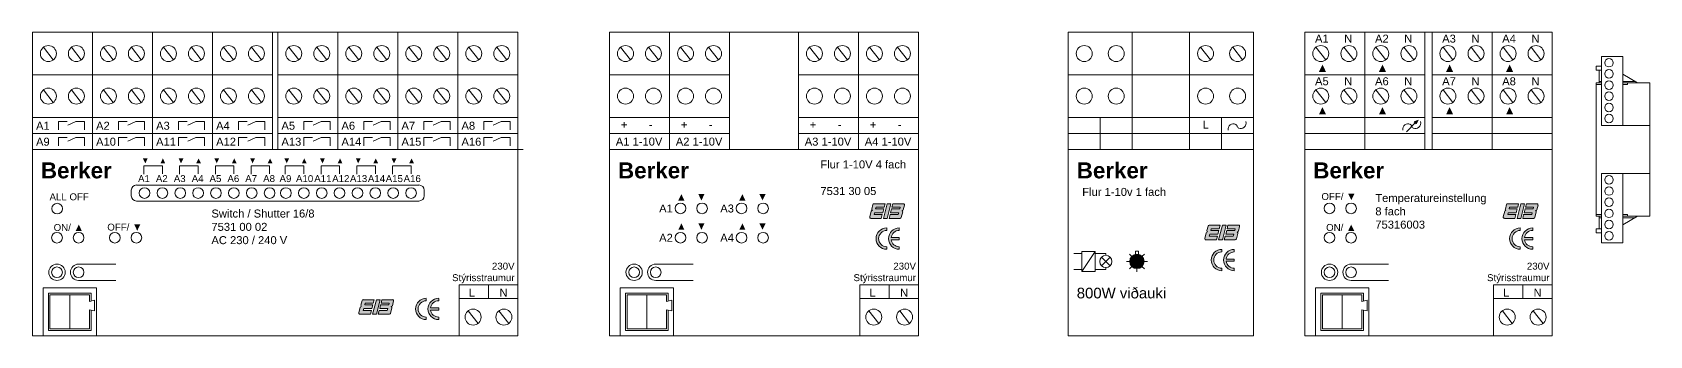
# Model space of a CAD drawing. Header units: millimetres. Extents: x 122681 to 489967, y 7796 to 82317.
# Drawn here: x 219787 to 221584, y 38406 to 38744 of the extents above; entities that cross this region are included whole.
import ezdxf

# ---------------------------------------------------------------- set-up
doc = ezdxf.new("R2010")
doc.units = ezdxf.units.MM
doc.layers.add('R-635 Töfluteikning', color=7, linetype='Continuous', lineweight=15)
doc.layers.add('Texti', color=3, linetype='Continuous', lineweight=20)
doc.styles.get("Standard").update_dxf_attribs({"font": 'arial.ttf'})

msp = doc.modelspace()

# ---------------------------------------------------------------- hatches: boundary and pattern name
at = {"layer": 'R-635 Töfluteikning'}
h = msp.add_hatch(color=256, dxfattribs=at)
h.dxf.hatch_style = 1
h.paths.add_polyline_path([(221326.9, 38646), (221322.6, 38643.9), (221324.8, 38641.8)])
h = msp.add_hatch(color=256, dxfattribs=at)
h.dxf.hatch_style = 1
h.paths.add_polyline_path([(220722.1, 38552.8, 0.34333), (220721, 38551.9), (220719.7, 38546.7, 0.40171), (220720.5, 38545.3, 0.383599), (220719.1, 38544.3), (220717.5, 38538, 0.488838), (220718.6, 38536.5), (220730.3, 38536.5), (220731.4, 38540.8), (220722.4, 38540.8), (220722.9, 38542.8), (220731.9, 38542.8), (220733, 38546.9), (220724, 38546.9), (220724.5, 38548.9), (220733.5, 38548.9), (220734.4, 38552.8)])
h.paths.add_polyline_path([(220732.8, 38536.5), (220736.9, 38536.5), (220741, 38552.8), (220736.9, 38552.8)])
h.paths.add_polyline_path([(220743.1, 38552.8), (220742.1, 38548.8), (220751.2, 38548.8), (220750.7, 38546.9), (220741.7, 38546.9), (220740.6, 38542.8), (220749.7, 38542.8), (220749.1, 38540.7), (220740.1, 38540.7), (220739, 38536.5), (220751.3, 38536.5, 0.34333), (220752.5, 38537.4), (220754.1, 38543.6, 0.350949), (220753.4, 38545), (220753.5, 38545.1, 0.34333), (220754.7, 38546), (220756, 38551.3, 0.488838), (220754.9, 38552.8)])
h = msp.add_hatch(color=256, dxfattribs=at)
h.dxf.hatch_style = 1
h.paths.add_polyline_path([(221426.2, 38552.8, 0.34333), (221425.1, 38551.9), (221423.8, 38546.7, 0.40171), (221424.6, 38545.3, 0.383599), (221423.1, 38544.3), (221421.5, 38538, 0.488838), (221422.7, 38536.5), (221434.4, 38536.5), (221435.5, 38540.8), (221426.4, 38540.8), (221427, 38542.8), (221436, 38542.8), (221437, 38546.9), (221428.1, 38546.9), (221428.6, 38548.9), (221437.5, 38548.9), (221438.5, 38552.8)])
h.paths.add_polyline_path([(221436.8, 38536.5), (221440.9, 38536.5), (221445.1, 38552.8), (221441, 38552.8)])
h.paths.add_polyline_path([(221447.2, 38552.8), (221446.2, 38548.8), (221455.2, 38548.8), (221454.7, 38546.9), (221445.8, 38546.9), (221444.7, 38542.8), (221453.7, 38542.8), (221453.2, 38540.7), (221444.1, 38540.7), (221443.1, 38536.5), (221455.4, 38536.5, 0.34333), (221456.5, 38537.4), (221458.1, 38543.6, 0.350949), (221457.5, 38545), (221457.6, 38545.1, 0.34333), (221458.7, 38546), (221460.1, 38551.3, 0.488838), (221458.9, 38552.8)])
h = msp.add_hatch(color=256, dxfattribs=at)
h.dxf.hatch_style = 1
h.paths.add_polyline_path([(220736.4, 38502), (220736.4, 38504.8, -1), (220736.4, 38523), (220736.4, 38525.8, 1)])
h.paths.add_polyline_path([(220750.2, 38523), (220750.2, 38525.8, 1), (220750.2, 38502), (220750.2, 38504.8, -0.374508), (220741.2, 38512.7), (220750.2, 38512.7), (220750.2, 38515.1), (220741.2, 38515.1, -0.374508)])
h = msp.add_hatch(color=256, dxfattribs=at)
h.dxf.hatch_style = 1
h.paths.add_polyline_path([(221094.6, 38528.8, 0.34333), (221093.4, 38527.9), (221092.1, 38522.8, 0.40171), (221092.9, 38521.4, 0.383599), (221091.5, 38520.3), (221089.9, 38514.1, 0.488838), (221091, 38512.6), (221102.7, 38512.6), (221103.8, 38516.8), (221094.8, 38516.8), (221095.3, 38518.9), (221104.3, 38518.9), (221105.4, 38523), (221096.4, 38523), (221096.9, 38524.9), (221105.9, 38524.9), (221106.9, 38528.8)])
h.paths.add_polyline_path([(221105.2, 38512.6), (221109.3, 38512.6), (221113.4, 38528.8), (221109.3, 38528.8)])
h.paths.add_polyline_path([(221115.5, 38528.8), (221114.5, 38524.9), (221123.6, 38524.9), (221123.1, 38523), (221114.1, 38523), (221113, 38518.9), (221122.1, 38518.9), (221121.5, 38516.8), (221112.5, 38516.8), (221111.4, 38512.6), (221123.7, 38512.6, 0.34333), (221124.9, 38513.5), (221126.5, 38519.7, 0.350949), (221125.9, 38521), (221125.9, 38521.2, 0.34333), (221127.1, 38522.1), (221128.4, 38527.4, 0.488838), (221127.3, 38528.8)])
h = msp.add_hatch(color=256, dxfattribs=at)
h.dxf.hatch_style = 1
h.paths.add_polyline_path([(221440.4, 38502), (221440.4, 38504.8, -1), (221440.4, 38523), (221440.4, 38525.8, 1)])
h.paths.add_polyline_path([(221454.2, 38523), (221454.2, 38525.8, 1), (221454.2, 38502), (221454.2, 38504.8, -0.374508), (221445.2, 38512.7), (221454.2, 38512.7), (221454.2, 38515.1), (221445.2, 38515.1, -0.374508)])
h = msp.add_hatch(color=256, dxfattribs=at)
h.dxf.hatch_style = 1
h.paths.add_polyline_path([(221108.8, 38478.1), (221108.8, 38480.9, -1), (221108.8, 38499.1), (221108.8, 38501.8, 1)])
h.paths.add_polyline_path([(221122.6, 38499.1), (221122.6, 38501.8, 1), (221122.6, 38478.1), (221122.6, 38480.9, -0.374508), (221113.6, 38488.7), (221122.6, 38488.7), (221122.6, 38491.2), (221113.6, 38491.2, -0.374508)])
h = msp.add_hatch(color=256, dxfattribs=at)
h.dxf.hatch_style = 1
h.paths.add_polyline_path([(221022.4, 38488.5, 1), (221006.4, 38488.5, 1)])
h = msp.add_hatch(color=256, dxfattribs=at)
h.dxf.hatch_style = 1
h.paths.add_polyline_path([(220154.4, 38445.9, 0.34333), (220153.2, 38445), (220151.9, 38439.9, 0.40171), (220152.7, 38438.5, 0.383599), (220151.3, 38437.4), (220149.7, 38431.2, 0.488838), (220150.8, 38429.7), (220162.5, 38429.7), (220163.6, 38433.9), (220154.6, 38433.9), (220155.1, 38436), (220164.1, 38436), (220165.2, 38440.1), (220156.2, 38440.1), (220156.7, 38442), (220165.7, 38442), (220166.7, 38445.9)])
h.paths.add_polyline_path([(220165, 38429.7), (220169.1, 38429.7), (220173.2, 38445.9), (220169.1, 38445.9)])
h.paths.add_polyline_path([(220175.3, 38445.9), (220174.3, 38442), (220183.4, 38442), (220182.9, 38440.1), (220173.9, 38440.1), (220172.8, 38436), (220181.9, 38436), (220181.3, 38433.9), (220172.3, 38433.9), (220171.2, 38429.7), (220183.6, 38429.7, 0.34333), (220184.7, 38430.6), (220186.3, 38436.8, 0.350949), (220185.7, 38438.1), (220185.7, 38438.3, 0.34333), (220186.9, 38439.2), (220188.2, 38444.5, 0.488838), (220187.1, 38445.9)])
h = msp.add_hatch(color=256, dxfattribs=at)
h.dxf.hatch_style = 1
h.paths.add_polyline_path([(220224.6, 38423.7), (220224.6, 38426.5, -1), (220224.6, 38444.7), (220224.6, 38447.4, 1)])
h.paths.add_polyline_path([(220238.4, 38444.7), (220238.4, 38447.4, 1), (220238.4, 38423.7), (220238.4, 38426.5, -0.374508), (220229.4, 38434.3), (220238.4, 38434.3), (220238.4, 38436.8), (220229.4, 38436.8, -0.374508)])

# ---------------------------------------------------------------- linework, layer by layer
for p, q in [((219786.8, 38743.7), (219786.8, 38405.8)), ((219786.8, 38743.7), (220326.3, 38743.7)), ((219853.5, 38613.3), (219853.5, 38743.7)), ((219920.2, 38743.7), (219920.2, 38613.3)), ((219986.9, 38613.3), (219986.9, 38743.7)), ((220053.6, 38613.3), (220053.6, 38743.7)), ((220059.5, 38613.3), (220059.5, 38743.7)), ((220126.2, 38613.3), (220126.2, 38743.7)), ((220192.9, 38743.7), (220192.9, 38613.3)), ((220259.6, 38613.3), (220259.6, 38743.7)), ((220326.3, 38743.7), (220326.3, 38405.8)), ((220428.2, 38743.7), (220771.6, 38743.7)), ((220428.2, 38405.8), (220428.2, 38743.7)), ((220494.9, 38613.3), (220494.9, 38743.7)), ((220561.6, 38613.3), (220561.6, 38743.7)), ((220638.2, 38743.7), (220638.2, 38613.3)), ((220704.9, 38613.3), (220704.9, 38743.7)), ((220771.6, 38405.8), (220771.6, 38743.7)), ((220938, 38743.7), (221144.1, 38743.7)), ((220938, 38743.7), (220938, 38405.8)), ((221009.2, 38648.9), (221009.2, 38743.7)), ((221072.9, 38648.9), (221072.9, 38743.7)), ((221144.1, 38743.7), (221144.1, 38405.8)), ((221200.9, 38743.7), (221475.7, 38743.7)), ((221200.9, 38405.8), (221200.9, 38743.7)), ((221267.7, 38613.3), (221267.7, 38743.7)), ((221334.4, 38613.3), (221334.4, 38743.7)), ((221342.3, 38743.7), (221342.3, 38613.3)), ((221409, 38613.3), (221409, 38743.7)), ((221475.7, 38405.8), (221475.7, 38743.7)), ((219799.1, 38727), (219810.1, 38713)), ((219830.2, 38727), (219841.2, 38713)), ((219865.8, 38727), (219876.8, 38713)), ((219896.9, 38727), (219907.9, 38713)), ((219932.5, 38727), (219943.5, 38713)), ((219963.7, 38727), (219974.6, 38713)), ((219999.2, 38727), (220010.2, 38713)), ((220030.4, 38727), (220041.3, 38713)), ((220071.8, 38727), (220082.8, 38713)), ((220102.9, 38727), (220113.9, 38713)), ((220138.5, 38727), (220149.5, 38713)), ((220138.5, 38727), (220149.5, 38713)), ((220169.7, 38727), (220180.6, 38713)), ((220169.7, 38727), (220180.6, 38713)), ((220205.2, 38727), (220216.2, 38713)), ((220236.4, 38727), (220247.3, 38713)), ((220271.9, 38727), (220282.9, 38713)), ((220271.9, 38727), (220282.9, 38713)), ((220303.1, 38727), (220314, 38713)), ((220303.1, 38727), (220314, 38713)), ((220440.5, 38727), (220451.5, 38713)), ((220471.6, 38727), (220482.6, 38713)), ((220507.2, 38727), (220518.2, 38713)), ((220538.4, 38727), (220549.3, 38713)), ((220650.5, 38727), (220661.5, 38713)), ((220681.6, 38727), (220692.6, 38713)), ((220717.2, 38727), (220728.2, 38713)), ((220748.4, 38727), (220759.3, 38713)), ((221085.2, 38727), (221096.2, 38713)), ((221120.8, 38727), (221131.8, 38713)), ((221213.3, 38727), (221224.2, 38713)), ((221244.4, 38727), (221255.3, 38713)), ((221280, 38727), (221290.9, 38713)), ((221311.1, 38727), (221322, 38713)), ((221354.6, 38727), (221365.5, 38713)), ((221385.7, 38727), (221396.7, 38713)), ((221421.3, 38727), (221432.2, 38713)), ((221452.4, 38727), (221463.4, 38713)), ((221530.8, 38705.9), (221524.9, 38705.9)), ((221524.9, 38705.9), (221524.9, 38701.4)), ((221524.9, 38701.4), (221530.8, 38701.4)), ((221527.9, 38701.4), (221527.9, 38687.3)), ((219786.8, 38696.3), (220053.6, 38696.3)), ((220059.5, 38696.3), (220326.3, 38696.3)), ((220428.2, 38696.3), (220561.6, 38696.3)), ((220638.2, 38696.3), (220771.6, 38696.3)), ((220938, 38696.3), (221144.1, 38696.3)), ((221200.9, 38696.3), (221334.4, 38696.3)), ((221342.3, 38696.3), (221475.7, 38696.3)), ((221524.9, 38687.3), (221524.9, 38539)), ((221524.9, 38687.3), (221530.8, 38687.3)), ((221524.9, 38685.5), (221530.8, 38685.5)), ((221527.9, 38689), (221530.8, 38689)), ((221570.7, 38687.3), (221554.5, 38696.9)), ((221554.5, 38689), (221567.7, 38689)), ((221584.2, 38687.3), (221554.5, 38687.3)), ((221554.5, 38685.5), (221559.7, 38685.5)), ((221559.7, 38685.5), (221559.7, 38687.3)), ((221584.2, 38687.3), (221584.2, 38539)), ((219799.1, 38679.6), (219810.1, 38665.6)), ((219830.2, 38679.6), (219841.2, 38665.6)), ((219865.8, 38679.6), (219876.8, 38665.6)), ((219896.9, 38679.6), (219907.9, 38665.6)), ((219932.5, 38679.6), (219943.5, 38665.6)), ((219963.7, 38679.6), (219974.6, 38665.6)), ((219999.2, 38679.6), (220010.2, 38665.6)), ((220030.4, 38679.6), (220041.3, 38665.6)), ((220071.8, 38679.6), (220082.8, 38665.6)), ((220102.9, 38679.6), (220113.9, 38665.6)), ((220138.5, 38679.6), (220149.5, 38665.6)), ((220169.7, 38679.6), (220180.6, 38665.6)), ((220205.2, 38679.6), (220216.2, 38665.6)), ((220236.4, 38679.6), (220247.3, 38665.6)), ((220271.9, 38679.6), (220282.9, 38665.6)), ((220303.1, 38679.6), (220314, 38665.6)), ((221213.3, 38679.6), (221224.2, 38665.6)), ((221244.4, 38679.6), (221255.3, 38665.6)), ((221280, 38679.6), (221290.9, 38665.6)), ((221311.1, 38679.6), (221322, 38665.6)), ((221354.6, 38679.6), (221365.5, 38665.6)), ((221385.7, 38679.6), (221396.7, 38665.6)), ((221421.3, 38679.6), (221432.2, 38665.6)), ((221452.4, 38679.6), (221463.4, 38665.6)), ((219786.8, 38648.9), (220053.6, 38648.9)), ((219815.7, 38635.1), (219815.7, 38644.2)), ((219815.7, 38644.2), (219825.5, 38644.2)), ((219835.1, 38644.2), (219826.3, 38640.3)), ((219835.1, 38644.2), (219844.9, 38644.2)), ((219844.9, 38635.1), (219844.9, 38644.2)), ((219882.4, 38635.1), (219882.4, 38644.2)), ((219882.4, 38644.2), (219892.2, 38644.2)), ((219901.8, 38644.2), (219893, 38640.3)), ((219901.8, 38644.2), (219911.6, 38644.2)), ((219911.6, 38635.1), (219911.6, 38644.2)), ((219949.1, 38635.1), (219949.1, 38644.2)), ((219949.1, 38644.2), (219958.9, 38644.2)), ((219968.5, 38644.2), (219959.7, 38640.3)), ((219968.5, 38644.2), (219978.3, 38644.2)), ((219978.3, 38635.1), (219978.3, 38644.2)), ((220015.8, 38635.1), (220015.8, 38644.2)), ((220015.8, 38644.2), (220025.6, 38644.2)), ((220035.2, 38644.2), (220026.4, 38640.3)), ((220035.2, 38644.2), (220045, 38644.2)), ((220045, 38635.1), (220045, 38644.2)), ((220059.5, 38648.9), (220326.3, 38648.9)), ((220088.4, 38635.1), (220088.4, 38644.2)), ((220088.4, 38644.2), (220098.2, 38644.2)), ((220107.8, 38644.2), (220099, 38640.3)), ((220107.8, 38644.2), (220117.6, 38644.2)), ((220117.6, 38635.1), (220117.6, 38644.2)), ((220155.1, 38635.1), (220155.1, 38644.2)), ((220155.1, 38644.2), (220164.9, 38644.2)), ((220174.5, 38644.2), (220165.7, 38640.3)), ((220174.5, 38644.2), (220184.3, 38644.2)), ((220184.3, 38635.1), (220184.3, 38644.2)), ((220221.8, 38635.1), (220221.8, 38644.2)), ((220221.8, 38644.2), (220231.6, 38644.2)), ((220241.2, 38644.2), (220232.4, 38640.3)), ((220241.2, 38644.2), (220251, 38644.2)), ((220251, 38635.1), (220251, 38644.2)), ((220288.5, 38635.1), (220288.5, 38644.2)), ((220288.5, 38644.2), (220298.3, 38644.2)), ((220307.9, 38644.2), (220299.1, 38640.3)), ((220307.9, 38644.2), (220317.7, 38644.2)), ((220317.7, 38635.1), (220317.7, 38644.2)), ((220428.2, 38648.9), (220561.6, 38648.9)), ((220638.2, 38648.9), (220771.6, 38648.9)), ((220938, 38648.9), (221144.1, 38648.9)), ((220973.6, 38648.9), (220973.6, 38613.3)), ((221009.2, 38648.9), (221009.2, 38613.3)), ((221072.9, 38648.9), (221072.9, 38613.3)), ((221108.5, 38648.9), (221108.5, 38613.3)), ((221200.9, 38648.9), (221334.4, 38648.9)), ((221326.9, 38646), (221322.6, 38643.9)), ((221322.6, 38643.9), (221324.8, 38641.8)), ((221326.9, 38646), (221324.8, 38641.8)), ((221342.3, 38648.9), (221475.7, 38648.9)), ((219786.8, 38631.1), (220053.6, 38631.1)), ((219815.7, 38617.3), (219815.7, 38626.4)), ((219815.7, 38626.4), (219825.5, 38626.4)), ((219835.1, 38626.4), (219826.3, 38622.5)), ((219835.1, 38626.4), (219844.9, 38626.4)), ((219844.9, 38617.3), (219844.9, 38626.4)), ((219882.4, 38617.3), (219882.4, 38626.4)), ((219882.4, 38626.4), (219892.2, 38626.4)), ((219901.8, 38626.4), (219893, 38622.5)), ((219901.8, 38626.4), (219911.6, 38626.4)), ((219911.6, 38617.3), (219911.6, 38626.4)), ((219949.1, 38617.3), (219949.1, 38626.4)), ((219949.1, 38626.4), (219958.9, 38626.4)), ((219968.5, 38626.4), (219959.7, 38622.5)), ((219968.5, 38626.4), (219978.3, 38626.4)), ((219978.3, 38617.3), (219978.3, 38626.4)), ((220015.8, 38617.3), (220015.8, 38626.4)), ((220015.8, 38626.4), (220025.6, 38626.4)), ((220035.2, 38626.4), (220026.4, 38622.5)), ((220035.2, 38626.4), (220045, 38626.4)), ((220045, 38617.3), (220045, 38626.4)), ((220326.3, 38631.1), (220059.5, 38631.1)), ((220088.4, 38617.3), (220088.4, 38626.4)), ((220088.4, 38626.4), (220098.2, 38626.4)), ((220107.8, 38626.4), (220099, 38622.5)), ((220107.8, 38626.4), (220117.6, 38626.4)), ((220117.6, 38617.3), (220117.6, 38626.4)), ((220155.1, 38617.3), (220155.1, 38626.4)), ((220155.1, 38626.4), (220164.9, 38626.4)), ((220174.5, 38626.4), (220165.7, 38622.5)), ((220174.5, 38626.4), (220184.3, 38626.4)), ((220184.3, 38617.3), (220184.3, 38626.4)), ((220221.8, 38617.3), (220221.8, 38626.4)), ((220221.8, 38626.4), (220231.6, 38626.4)), ((220241.2, 38626.4), (220232.4, 38622.5)), ((220241.2, 38626.4), (220251, 38626.4)), ((220251, 38617.3), (220251, 38626.4)), ((220288.5, 38617.3), (220288.5, 38626.4)), ((220288.5, 38626.4), (220298.3, 38626.4)), ((220307.9, 38626.4), (220299.1, 38622.5)), ((220307.9, 38626.4), (220317.7, 38626.4)), ((220317.7, 38617.3), (220317.7, 38626.4)), ((220428.2, 38631.1), (220561.6, 38631.1)), ((220638.2, 38631.1), (220771.6, 38631.1)), ((220938, 38631.1), (221144.1, 38631.1)), ((221200.9, 38631.1), (221334.4, 38631.1)), ((221313.9, 38633), (221323.7, 38642.8)), ((221342.3, 38631.1), (221475.7, 38631.1)), ((221554.5, 38639.8), (221584.2, 38639.8)), ((219786.8, 38613.3), (220332.3, 38613.3)), ((220428.2, 38613.3), (220771.6, 38613.3)), ((220938, 38613.3), (221144.1, 38613.3)), ((221200.9, 38613.3), (221475.7, 38613.3)), ((219910.7, 38585.7), (219910.7, 38594.8)), ((219910.7, 38594.8), (219931.3, 38594.8)), ((219931.3, 38586), (219931.3, 38594.8)), ((219950.5, 38585.7), (219950.5, 38594.8)), ((219950.5, 38594.8), (219971.1, 38594.8)), ((219971.1, 38586), (219971.1, 38594.8)), ((219990.2, 38585.7), (219990.2, 38594.8)), ((219990.2, 38594.8), (220010.8, 38594.8)), ((220010.8, 38586), (220010.8, 38594.8)), ((220029.9, 38585.7), (220029.9, 38594.8)), ((220029.9, 38594.8), (220050.5, 38594.8)), ((220050.5, 38586), (220050.5, 38594.8)), ((220067.9, 38585.7), (220067.9, 38594.8)), ((220067.9, 38594.8), (220088.5, 38594.8)), ((220088.5, 38586), (220088.5, 38594.8)), ((220107.7, 38585.7), (220107.7, 38594.8)), ((220107.7, 38594.8), (220128.3, 38594.8)), ((220128.3, 38586), (220128.3, 38594.8)), ((220147.4, 38585.7), (220147.4, 38594.8)), ((220147.4, 38594.8), (220168, 38594.8)), ((220168, 38586), (220168, 38594.8)), ((220187.1, 38585.7), (220187.1, 38594.8)), ((220187.1, 38594.8), (220207.7, 38594.8)), ((220207.7, 38586), (220207.7, 38594.8)), ((219902.7, 38573.6), (220216.4, 38573.6)), ((221554.5, 38586.5), (221584.2, 38586.5)), ((219896.8, 38567.7), (219896.8, 38561.7)), ((220216.4, 38555.8), (219902.7, 38555.8)), ((220222.3, 38567.7), (220222.3, 38561.7)), ((220719.1, 38544.4), (220717.5, 38538)), ((220730.3, 38536.5), (220718.6, 38536.5)), ((220721, 38551.9), (220719.7, 38546.7)), ((220720.5, 38545.3), (220720.5, 38545.3)), ((220722.1, 38552.8), (220734.4, 38552.8)), ((220722.9, 38542.8), (220722.4, 38540.8)), ((220731.4, 38540.8), (220722.4, 38540.8)), ((220732, 38542.8), (220722.9, 38542.8)), ((220724.5, 38548.9), (220724, 38546.9)), ((220724, 38546.9), (220733, 38546.9)), ((220733.5, 38548.9), (220724.5, 38548.9)), ((220731.4, 38540.8), (220730.3, 38536.5)), ((220733, 38546.9), (220731.9, 38542.8)), ((220736.9, 38552.8), (220732.8, 38536.5)), ((220736.9, 38536.5), (220732.8, 38536.5)), ((220734.4, 38552.8), (220733.5, 38548.9)), ((220741, 38552.8), (220736.9, 38536.5)), ((220736.9, 38552.8), (220741, 38552.8)), ((220740.1, 38540.7), (220739, 38536.5)), ((220739, 38536.5), (220751.3, 38536.5)), ((220749.1, 38540.7), (220740.1, 38540.7)), ((220741.7, 38546.9), (220740.6, 38542.8)), ((220749.7, 38542.8), (220740.6, 38542.8)), ((220741.7, 38546.9), (220750.7, 38546.9)), ((220743.1, 38552.8), (220742.1, 38548.8)), ((220751.2, 38548.8), (220742.1, 38548.8)), ((220743.1, 38552.8), (220754.9, 38552.8)), ((220749.7, 38542.8), (220749.1, 38540.7)), ((220751.2, 38548.8), (220750.7, 38546.9)), ((220752.5, 38537.4), (220754.1, 38543.6)), ((220753.5, 38545.1), (220753.4, 38545)), ((220756, 38551.3), (220754.7, 38546)), ((221423.2, 38544.4), (221421.5, 38538)), ((221434.4, 38536.5), (221422.7, 38536.5)), ((221425.1, 38551.9), (221423.8, 38546.7)), ((221424.5, 38545.3), (221424.5, 38545.3)), ((221426.2, 38552.8), (221438.5, 38552.8)), ((221427, 38542.8), (221426.4, 38540.8)), ((221435.5, 38540.8), (221426.4, 38540.8)), ((221436, 38542.8), (221427, 38542.8)), ((221428.6, 38548.9), (221428.1, 38546.9)), ((221428.1, 38546.9), (221437, 38546.9)), ((221437.5, 38548.9), (221428.6, 38548.9)), ((221435.5, 38540.8), (221434.4, 38536.5)), ((221437, 38546.9), (221436, 38542.8)), ((221441, 38552.8), (221436.8, 38536.5)), ((221440.9, 38536.5), (221436.8, 38536.5)), ((221438.5, 38552.8), (221437.5, 38548.9)), ((221445.1, 38552.8), (221440.9, 38536.5)), ((221441, 38552.8), (221445.1, 38552.8)), ((221444.1, 38540.7), (221443.1, 38536.5)), ((221443.1, 38536.5), (221455.4, 38536.5)), ((221453.2, 38540.7), (221444.1, 38540.7)), ((221445.8, 38546.9), (221444.7, 38542.8)), ((221453.7, 38542.8), (221444.7, 38542.8)), ((221445.8, 38546.9), (221454.7, 38546.9)), ((221447.2, 38552.8), (221446.2, 38548.8)), ((221455.2, 38548.8), (221446.2, 38548.8)), ((221447.2, 38552.8), (221458.9, 38552.8)), ((221453.7, 38542.8), (221453.2, 38540.7)), ((221455.2, 38548.8), (221454.7, 38546.9)), ((221456.5, 38537.4), (221458.1, 38543.6)), ((221457.6, 38545.1), (221457.5, 38545)), ((221460.1, 38551.3), (221458.7, 38546)), ((221524.9, 38540.8), (221530.8, 38540.8)), ((221524.9, 38539), (221530.8, 38539)), ((221527.9, 38524.9), (221527.9, 38539)), ((221527.9, 38537.2), (221530.8, 38537.2)), ((221554.5, 38540.8), (221559.7, 38540.8)), ((221554.5, 38539), (221584.2, 38539)), ((221570.7, 38539), (221554.5, 38529.4)), ((221554.5, 38537.2), (221567.7, 38537.2)), ((221559.7, 38540.8), (221559.7, 38539)), ((220736.4, 38523), (220736.4, 38525.8)), ((220750.2, 38523), (220750.2, 38525.8)), ((221091.5, 38520.4), (221089.9, 38514.1)), ((221093.4, 38527.9), (221092.1, 38522.8)), ((221092.9, 38521.4), (221092.9, 38521.4)), ((221094.6, 38528.8), (221106.9, 38528.8)), ((221095.3, 38518.9), (221094.8, 38516.8)), ((221104.4, 38518.9), (221095.3, 38518.9)), ((221096.9, 38524.9), (221096.4, 38523)), ((221096.4, 38523), (221105.4, 38523)), ((221105.9, 38524.9), (221096.9, 38524.9)), ((221105.4, 38523), (221104.3, 38518.9)), ((221109.3, 38528.8), (221105.2, 38512.6)), ((221106.9, 38528.8), (221105.9, 38524.9)), ((221113.4, 38528.8), (221109.3, 38512.6)), ((221109.3, 38528.8), (221113.4, 38528.8)), ((221114.1, 38523), (221113, 38518.9)), ((221122.1, 38518.9), (221113, 38518.9)), ((221114.1, 38523), (221123.1, 38523)), ((221115.5, 38528.8), (221114.5, 38524.9)), ((221123.6, 38524.9), (221114.5, 38524.9)), ((221115.5, 38528.8), (221127.3, 38528.8)), ((221122.1, 38518.9), (221121.5, 38516.8)), ((221123.6, 38524.9), (221123.1, 38523)), ((221124.9, 38513.5), (221126.5, 38519.7)), ((221125.9, 38521.2), (221125.9, 38521)), ((221128.4, 38527.4), (221127.1, 38522.1)), ((221440.4, 38523), (221440.4, 38525.8)), ((221454.2, 38523), (221454.2, 38525.8)), ((221524.9, 38520.3), (221524.9, 38524.9)), ((221524.9, 38524.9), (221530.8, 38524.9)), ((221530.8, 38520.3), (221524.9, 38520.3)), ((220736.4, 38502), (220736.4, 38504.8)), ((220741.2, 38515.1), (220750.2, 38515.1)), ((220741.2, 38512.7), (220750.2, 38512.7)), ((220750.2, 38512.7), (220750.2, 38515.1)), ((220750.2, 38502), (220750.2, 38504.8)), ((221016.2, 38500.1), (221012.6, 38500.1)), ((221012.6, 38500.1), (221012.6, 38496.3)), ((221016.2, 38500.1), (221016.2, 38496.3)), ((221102.7, 38512.6), (221091, 38512.6)), ((221103.8, 38516.8), (221094.8, 38516.8)), ((221103.8, 38516.8), (221102.7, 38512.6)), ((221109.3, 38512.6), (221105.2, 38512.6)), ((221108.8, 38499.1), (221108.8, 38501.8)), ((221112.5, 38516.8), (221111.4, 38512.6)), ((221111.4, 38512.6), (221123.7, 38512.6)), ((221121.5, 38516.8), (221112.5, 38516.8)), ((221122.6, 38499.1), (221122.6, 38501.8)), ((221440.4, 38502), (221440.4, 38504.8)), ((221445.2, 38515.1), (221454.2, 38515.1)), ((221445.2, 38512.7), (221454.2, 38512.7)), ((221454.2, 38512.7), (221454.2, 38515.1)), ((221454.2, 38502), (221454.2, 38504.8)), ((219838.2, 38485.5), (219879.7, 38485.5)), ((220479.6, 38485.5), (220521.1, 38485.5)), ((220944.3, 38497.4), (220953.1, 38497.4)), ((220944.3, 38497.4), (220953.1, 38497.4)), ((220953.1, 38499.6), (220953.1, 38477.4)), ((220953.1, 38499.6), (220968, 38499.6)), ((220953.1, 38477.4), (220968, 38499.6)), ((220968, 38477.4), (220968, 38499.6)), ((220968, 38497.4), (220979.8, 38497.4)), ((220984.6, 38483.7), (220975, 38493.3)), ((220975, 38483.7), (220984.6, 38493.3)), ((220979.8, 38497.4), (220979.8, 38495.3)), ((221006.4, 38488.5), (221002.7, 38488.5)), ((221008.7, 38494.1), (221006.2, 38496.7)), ((221008.7, 38482.8), (221006.2, 38480.3)), ((221020, 38494.1), (221022.6, 38496.7)), ((221020, 38482.8), (221022.6, 38480.3)), ((221022.4, 38488.5), (221026, 38488.5)), ((221113.6, 38491.2), (221122.6, 38491.2)), ((221113.6, 38488.7), (221122.6, 38488.7)), ((221122.6, 38488.7), (221122.6, 38491.2)), ((221252.3, 38485.5), (221293.8, 38485.5)), ((219838.2, 38467.3), (219879.7, 38467.3)), ((220479.6, 38467.3), (220521.1, 38467.3)), ((220953.1, 38479.6), (220944.3, 38479.6)), ((220953.1, 38477.4), (220968, 38477.4)), ((220979.8, 38479.6), (220968, 38479.6)), ((220979.8, 38481.7), (220979.8, 38479.6)), ((221014.4, 38480.5), (221014.4, 38476.8)), ((221108.8, 38478.1), (221108.8, 38480.9)), ((221122.6, 38478.1), (221122.6, 38480.9)), ((221252.3, 38467.3), (221293.8, 38467.3)), ((219798.7, 38405.8), (219798.7, 38459.1)), ((219798.7, 38459.1), (219858, 38459.1)), ((219804.6, 38411.7), (219804.6, 38453.2)), ((219804.6, 38453.2), (219852, 38453.2)), ((219806.4, 38413.5), (219806.4, 38451.4)), ((219806.4, 38451.4), (219850.2, 38451.4)), ((219828.3, 38451.4), (219828.3, 38413.5)), ((219850.2, 38451.4), (219850.2, 38443.7)), ((219852, 38453.2), (219852, 38444.2)), ((219858, 38459.1), (219858, 38405.8)), ((220154.4, 38445.9), (220166.7, 38445.9)), ((220169.1, 38445.9), (220165, 38429.7)), ((220166.7, 38445.9), (220165.7, 38442)), ((220173.2, 38445.9), (220169.1, 38429.7)), ((220169.1, 38445.9), (220173.2, 38445.9)), ((220175.3, 38445.9), (220174.3, 38442)), ((220175.3, 38445.9), (220187.1, 38445.9)), ((220224.6, 38444.7), (220224.6, 38447.4)), ((220238.4, 38444.7), (220238.4, 38447.4)), ((220261.1, 38447.3), (220261.1, 38462.6)), ((220261.1, 38462.6), (220326.3, 38462.6)), ((220261.1, 38405.8), (220261.1, 38447.3)), ((220261.1, 38447.3), (220326.3, 38447.3)), ((220293.7, 38462.6), (220293.7, 38447.3)), ((220440.1, 38405.8), (220440.1, 38459.1)), ((220440.1, 38459.1), (220499.4, 38459.1)), ((220446, 38411.7), (220446, 38453.2)), ((220446, 38453.2), (220493.4, 38453.2)), ((220447.8, 38413.5), (220447.8, 38451.4)), ((220447.8, 38451.4), (220491.7, 38451.4)), ((220469.7, 38451.4), (220469.7, 38413.5)), ((220491.7, 38451.4), (220491.7, 38443.7)), ((220493.4, 38453.2), (220493.4, 38444.2)), ((220499.4, 38459.1), (220499.4, 38405.8)), ((220706.4, 38447.3), (220706.4, 38462.6)), ((220706.4, 38462.6), (220771.6, 38462.6)), ((220706.4, 38405.8), (220706.4, 38447.3)), ((220706.4, 38447.3), (220771.6, 38447.3)), ((220739, 38462.6), (220739, 38447.3)), ((221212.8, 38405.8), (221212.8, 38459.1)), ((221212.8, 38459.1), (221272.1, 38459.1)), ((221218.7, 38411.7), (221218.7, 38453.2)), ((221218.7, 38453.2), (221266.2, 38453.2)), ((221220.5, 38413.5), (221220.5, 38451.4)), ((221220.5, 38451.4), (221264.4, 38451.4)), ((221242.5, 38451.4), (221242.5, 38413.5)), ((221264.4, 38451.4), (221264.4, 38443.7)), ((221266.2, 38453.2), (221266.2, 38444.2)), ((221272.1, 38459.1), (221272.1, 38405.8)), ((221410.5, 38447.3), (221410.5, 38462.6)), ((221410.5, 38462.6), (221475.7, 38462.6)), ((221410.5, 38405.8), (221410.5, 38447.3)), ((221410.5, 38447.3), (221475.7, 38447.3)), ((221443.1, 38462.6), (221443.1, 38447.3)), ((219850.2, 38443.7), (219856, 38445.2)), ((219850.2, 38434.7), (219850.2, 38413.5)), ((219850.2, 38434.7), (219856, 38433.3)), ((219852, 38434.3), (219852, 38411.7)), ((219856, 38445.2), (219856, 38433.3)), ((220151.3, 38437.5), (220149.7, 38431.2)), ((220162.5, 38429.7), (220150.8, 38429.7)), ((220153.2, 38445), (220151.9, 38439.9)), ((220152.7, 38438.5), (220152.7, 38438.5)), ((220155.1, 38436), (220154.6, 38433.9)), ((220163.6, 38433.9), (220154.6, 38433.9)), ((220164.2, 38436), (220155.1, 38436)), ((220156.7, 38442), (220156.2, 38440.1)), ((220156.2, 38440.1), (220165.2, 38440.1)), ((220165.7, 38442), (220156.7, 38442)), ((220163.6, 38433.9), (220162.5, 38429.7)), ((220165.2, 38440.1), (220164.1, 38436)), ((220169.1, 38429.7), (220165, 38429.7)), ((220172.3, 38433.9), (220171.2, 38429.7)), ((220171.2, 38429.7), (220183.6, 38429.7)), ((220181.3, 38433.9), (220172.3, 38433.9)), ((220173.9, 38440.1), (220172.8, 38436)), ((220181.9, 38436), (220172.8, 38436)), ((220173.9, 38440.1), (220182.9, 38440.1)), ((220183.4, 38442), (220174.3, 38442)), ((220181.9, 38436), (220181.3, 38433.9)), ((220183.4, 38442), (220182.9, 38440.1)), ((220184.7, 38430.6), (220186.3, 38436.8)), ((220185.7, 38438.3), (220185.7, 38438.1)), ((220188.2, 38444.5), (220186.9, 38439.2)), ((220229.4, 38436.8), (220238.4, 38436.8)), ((220229.4, 38434.3), (220238.4, 38434.3)), ((220238.4, 38434.3), (220238.4, 38436.8)), ((220271.1, 38433.5), (220282.1, 38419.5)), ((220305.4, 38433.5), (220316.4, 38419.5)), ((220491.7, 38443.7), (220497.4, 38445.2)), ((220491.7, 38434.7), (220491.7, 38413.5)), ((220491.7, 38434.7), (220497.4, 38433.3)), ((220493.4, 38434.3), (220493.4, 38411.7)), ((220497.4, 38445.2), (220497.4, 38433.3)), ((220716.4, 38433.5), (220727.4, 38419.5)), ((220750.7, 38433.5), (220761.7, 38419.5)), ((221264.4, 38443.7), (221270.1, 38445.2)), ((221264.4, 38434.7), (221264.4, 38413.5)), ((221264.4, 38434.7), (221270.1, 38433.3)), ((221266.2, 38434.3), (221266.2, 38411.7)), ((221270.1, 38445.2), (221270.1, 38433.3)), ((221420.5, 38433.5), (221431.4, 38419.5)), ((221454.8, 38433.5), (221465.7, 38419.5)), ((219804.6, 38411.7), (219852, 38411.7)), ((219806.4, 38413.5), (219850.2, 38413.5)), ((220224.6, 38423.7), (220224.6, 38426.5)), ((220238.4, 38423.7), (220238.4, 38426.5)), ((220446, 38411.7), (220493.4, 38411.7)), ((220447.8, 38413.5), (220491.7, 38413.5)), ((221218.7, 38411.7), (221266.2, 38411.7)), ((221220.5, 38413.5), (221264.4, 38413.5)), ((220326.3, 38405.8), (219786.8, 38405.8)), ((220702.9, 38405.8), (220428.2, 38405.8)), ((220771.6, 38405.8), (220428.2, 38405.8)), ((220938, 38405.8), (221144.1, 38405.8)), ((221475.7, 38405.8), (221200.9, 38405.8))]:
    msp.add_line(p, q, dxfattribs=at)
at = {"layer": 'R-635 Töfluteikning', "color": 3}
for p, q in [((221530.8, 38716.9), (221530.8, 38639.8)), ((221530.8, 38716.9), (221554.5, 38716.9)), ((221554.5, 38639.8), (221554.5, 38716.9)), ((221554.5, 38639.8), (221530.8, 38639.8))]:
    msp.add_line(p, q, dxfattribs=at)
at = {"layer": 'R-635 Töfluteikning', "color": 1}
for p, q in [((221554.5, 38586.5), (221530.8, 38586.5)), ((221530.8, 38509.4), (221530.8, 38586.5)), ((221554.5, 38586.5), (221554.5, 38509.4)), ((221554.5, 38509.4), (221530.8, 38509.4))]:
    msp.add_line(p, q, dxfattribs=at)
at = {"layer": 'R-635 Töfluteikning'}
for centre, radius in [((219804.6, 38720), 8.89), ((219835.7, 38720), 8.89), ((219871.3, 38720), 8.89), ((219902.4, 38720), 8.89), ((219938, 38720), 8.89), ((219969.1, 38720), 8.89), ((220004.7, 38720), 8.89), ((220035.8, 38720), 8.89), ((220077.3, 38720), 8.89), ((220108.4, 38720), 8.89), ((220144, 38720), 8.89), ((220175.1, 38720), 8.89), ((220210.7, 38720), 8.89), ((220241.8, 38720), 8.89), ((220277.4, 38720), 8.89), ((220308.5, 38720), 8.89), ((220446, 38720), 8.89), ((220477.1, 38720), 8.89), ((220512.7, 38720), 8.89), ((220543.8, 38720), 8.89), ((220656, 38720), 8.89), ((220687.1, 38720), 8.89), ((220722.7, 38720), 8.89), ((220753.8, 38720), 8.89), ((220955.8, 38720), 8.89), ((220991.4, 38720), 8.89), ((221090.7, 38720), 8.89), ((221126.3, 38720), 8.89), ((221218.7, 38720), 8.89), ((221249.9, 38720), 8.89), ((221285.4, 38720), 8.89), ((221316.6, 38720), 8.89), ((221360, 38720), 8.89), ((221391.2, 38720), 8.89), ((221426.8, 38720), 8.89), ((221457.9, 38720), 8.89), ((219804.6, 38672.6), 8.89), ((219835.7, 38672.6), 8.89), ((219871.3, 38672.6), 8.89), ((219902.4, 38672.6), 8.89), ((219938, 38672.6), 8.89), ((219969.1, 38672.6), 8.89), ((220004.7, 38672.6), 8.89), ((220035.8, 38672.6), 8.89), ((220077.3, 38672.6), 8.89), ((220108.4, 38672.6), 8.89), ((220144, 38672.6), 8.89), ((220175.1, 38672.6), 8.89), ((220210.7, 38672.6), 8.89), ((220241.8, 38672.6), 8.89), ((220277.4, 38672.6), 8.89), ((220308.5, 38672.6), 8.89), ((220446, 38672.6), 8.89), ((220477.1, 38672.6), 8.89), ((220512.7, 38672.6), 8.89), ((220543.8, 38672.6), 8.89), ((220656, 38672.6), 8.89), ((220687.1, 38672.6), 8.89), ((220722.7, 38672.6), 8.89), ((220753.8, 38672.6), 8.89), ((220955.8, 38672.6), 8.89), ((220991.4, 38672.6), 8.89), ((221090.7, 38672.6), 8.89), ((221126.3, 38672.6), 8.89), ((221218.7, 38672.6), 8.89), ((221249.9, 38672.6), 8.89), ((221285.4, 38672.6), 8.89), ((221316.6, 38672.6), 8.89), ((221360, 38672.6), 8.89), ((221391.2, 38672.6), 8.89), ((221426.8, 38672.6), 8.89), ((221457.9, 38672.6), 8.89), ((219911.4, 38564.7), 5.93), ((219931.3, 38564.7), 5.93), ((219951.2, 38564.7), 5.93), ((219971, 38564.7), 5.93), ((219990.9, 38564.7), 5.93), ((220010.7, 38564.7), 5.93), ((220030.6, 38564.7), 5.93), ((220050.5, 38564.7), 5.93), ((220068.6, 38564.7), 5.93), ((220088.5, 38564.7), 5.93), ((220108.4, 38564.7), 5.93), ((220128.2, 38564.7), 5.93), ((220148.1, 38564.7), 5.93), ((220167.9, 38564.7), 5.93), ((220187.8, 38564.7), 5.93), ((220207.7, 38564.7), 5.93), ((219814.4, 38547.3), 5.93), ((220507.1, 38547.6), 5.93), ((220531.1, 38547.6), 5.93), ((220575, 38547.6), 5.93), ((220598.9, 38547.6), 5.93), ((221228.4, 38547.6), 5.93), ((221252.3, 38547.6), 5.93), ((219814.2, 38514.9), 5.93), ((219838.2, 38514.9), 5.93), ((219878.5, 38514.9), 5.93), ((219902.4, 38514.9), 5.93), ((220507.1, 38514.9), 5.93), ((220531.1, 38514.9), 5.93), ((220575, 38514.9), 5.93), ((220598.9, 38514.9), 5.93), ((221228.4, 38514.9), 5.93), ((221252.3, 38514.9), 5.93), ((219814.2, 38476.4), 9.08), ((219814.2, 38476.4), 5.93), ((219838.2, 38476.4), 5.93), ((220455.6, 38476.4), 9.08), ((220455.6, 38476.4), 5.93), ((220479.6, 38476.4), 5.93), ((220979.8, 38488.5), 6.81), ((221014.4, 38488.5), 8), ((221228.4, 38476.4), 9.08), ((221228.4, 38476.4), 5.93), ((221252.3, 38476.4), 5.93), ((220276.6, 38426.5), 8.89), ((220310.9, 38426.5), 8.89), ((220721.9, 38426.5), 8.89), ((220756.2, 38426.5), 8.89), ((221425.9, 38426.5), 8.89), ((221460.2, 38426.5), 8.89)]:
    msp.add_circle(centre, radius, dxfattribs=at)
at = {"layer": 'R-635 Töfluteikning', "color": 3}
for centre in [(221539, 38709.8), (221539, 38697.4), (221539, 38684.9), (221539, 38672.5), (221539, 38660), (221539, 38647.6)]:
    msp.add_circle(centre, 4.74, dxfattribs=at)
at = {"layer": 'R-635 Töfluteikning', "color": 1}
for centre in [(221539, 38579.4), (221539, 38566.9), (221539, 38554.5), (221539, 38542), (221539, 38529.6), (221539, 38517.1)]:
    msp.add_circle(centre, 4.74, dxfattribs=at)
at = {"layer": 'R-635 Töfluteikning'}
for centre, radius, start, end in [((221129.8, 38642.4), 5.88, 244.9507, 17.6441), ((221323.9, 38642.4), 5.88, 244.9507, 17.6441), ((221121.6, 38635.8), 5.88, 64.9507, 189.185), ((221315.6, 38635.8), 5.88, 64.9507, 189.185), ((219902.7, 38567.7), 5.93, 90, 180), ((220216.4, 38567.7), 5.93, 0, 90), ((219902.7, 38561.7), 5.93, 180, 270), ((220216.4, 38561.7), 5.93, 270, 0), ((220718.6, 38537.7), 1.19, 165.7955, 270), ((220720.4, 38544), 1.32, 85.8628, 163.7969), ((220720.8, 38546.4), 1.19, 165.7955, 251.1668), ((220722.1, 38551.6), 1.19, 90, 165.7955), ((220751.3, 38537.7), 1.19, 270, 345.7955), ((220752.9, 38543.9), 1.19, 345.7955, 63.1495), ((220753.5, 38546.3), 1.19, 270, 345.7955), ((220754.9, 38551.6), 1.19, 345.7955, 90), ((221422.7, 38537.7), 1.19, 165.7955, 270), ((221424.4, 38544), 1.32, 85.8628, 163.7969), ((221424.9, 38546.4), 1.19, 165.7955, 251.1668), ((221426.2, 38551.6), 1.19, 90, 165.7955), ((221455.4, 38537.7), 1.19, 270, 345.7955), ((221457, 38543.9), 1.19, 345.7955, 63.1495), ((221457.6, 38546.3), 1.19, 270, 345.7955), ((221458.9, 38551.6), 1.19, 345.7955, 90), ((220736.4, 38513.9), 11.9, 90, 270), ((220736.4, 38513.9), 9.09, 90, 270), ((220750.2, 38513.9), 11.9, 90, 270), ((220750.2, 38513.9), 9.09, 90, 172.1253), ((221092.8, 38520.1), 1.32, 85.8628, 163.7969), ((221093.3, 38522.5), 1.19, 165.7955, 251.1668), ((221094.6, 38527.7), 1.19, 90, 165.7955), ((221125.9, 38522.3), 1.19, 270, 345.7955), ((221125.3, 38520), 1.19, 345.7955, 63.1495), ((221127.3, 38527.7), 1.19, 345.7955, 90), ((221440.4, 38513.9), 11.9, 90, 270), ((221440.4, 38513.9), 9.09, 90, 270), ((221454.2, 38513.9), 11.9, 90, 270), ((221454.2, 38513.9), 9.09, 90, 172.1253), ((220750.2, 38513.9), 9.09, 187.8747, 270), ((221091, 38513.8), 1.19, 165.7955, 270), ((221108.8, 38490), 11.9, 90, 270), ((221122.6, 38490), 11.9, 90, 270), ((221123.7, 38513.8), 1.19, 270, 345.7955), ((221454.2, 38513.9), 9.09, 187.8747, 270), ((219838.2, 38476.4), 9.08, 90, 270), ((220479.6, 38476.4), 9.08, 90, 270), ((221108.8, 38490), 9.09, 90, 270), ((221122.6, 38490), 9.09, 90, 172.1253), ((221122.6, 38490), 9.09, 187.8747, 270), ((221252.3, 38476.4), 9.08, 90, 270), ((220154.4, 38444.8), 1.19, 90, 165.7955), ((220187.1, 38444.8), 1.19, 345.7955, 90), ((220224.6, 38435.6), 11.9, 90, 270), ((220238.4, 38435.6), 11.9, 90, 270), ((220150.8, 38430.9), 1.19, 165.7955, 270), ((220152.6, 38437.2), 1.32, 85.8628, 163.7969), ((220153.1, 38439.6), 1.19, 165.7955, 251.1668), ((220183.6, 38430.9), 1.19, 270, 345.7955), ((220185.7, 38439.4), 1.19, 270, 345.7955), ((220185.1, 38437.1), 1.19, 345.7955, 63.1495), ((220224.6, 38435.6), 9.09, 90, 270), ((220238.4, 38435.6), 9.09, 90, 172.1253), ((220238.4, 38435.6), 9.09, 187.8747, 270)]:
    msp.add_arc(centre, radius, start, end, dxfattribs=at)
for points in [[(221124.1, 38641.2), (221125.3, 38640.1), (221125.8, 38639.1), (221126.3, 38638), (221127.3, 38637.1)], [(221318.1, 38641.2), (221319.4, 38640.1), (221319.8, 38639.1), (221320.4, 38638), (221321.4, 38637.1)]]:
    msp.add_spline(points, degree=3, dxfattribs=at)

# ---------------------------------------------------------------- texts
at = {"layer": 'Texti'}
for s, width, insert, char_height, attachment_point in [('A1     N', 3763.777, (221212.3, 38741.1), 8.89, 1), ('A2     N', 3763.777, (221279, 38741.1), 8.89, 1), ('A3     N', 3763.777, (221353.6, 38741.1), 8.89, 1), ('A4     N', 3763.777, (221420.3, 38741.1), 8.89, 1), ('{\\H1.0833x;▲}', 3763.777, (221213.9, 38709.2), 8.894, 1), ('{\\H1.0833x;▲}', 3763.777, (221280.6, 38709.2), 8.894, 1), ('{\\H1.0833x;▲}', 3763.777, (221355.2, 38709.2), 8.894, 1), ('{\\H1.0833x;▲}', 3763.777, (221421.9, 38709.2), 8.894, 1), ('A5     N', 3763.777, (221212.3, 38693.6), 8.89, 1), ('A6     N', 3763.777, (221279, 38693.6), 8.89, 1), ('A7     N', 3763.777, (221353.6, 38693.6), 8.89, 1), ('A8     N', 3763.777, (221420.3, 38693.6), 8.89, 1), ('A1', 3763.777, (219790.9, 38644.1), 8.89, 1), ('A2', 3763.777, (219857.6, 38644.1), 8.89, 1), ('A3', 3763.777, (219924.3, 38644.1), 8.89, 1), ('A4', 3763.777, (219991, 38644.1), 8.89, 1), ('A5', 3763.777, (220063.6, 38644.1), 8.89, 1), ('A6', 3763.777, (220130.3, 38644.1), 8.89, 1), ('A7', 3763.777, (220197, 38644.1), 8.89, 1), ('A8', 3763.777, (220263.7, 38644.1), 8.89, 1), (' +', 3763.777, (220437.4, 38645.3), 8.89, 1), (' +', 3763.777, (220504.1, 38645.3), 8.89, 1), (' +', 3763.777, (220647.4, 38645.3), 8.89, 1), (' +', 3763.777, (220714.1, 38645.3), 8.89, 1), ('L', 3763.777, (221087.4, 38645.3), 8.89, 1), ('{\\H1.0833x;▲}', 3763.777, (221213.9, 38661.8), 8.894, 1), ('{\\H1.0833x;▲}', 3763.777, (221280.6, 38661.8), 8.894, 1), ('{\\H1.0833x;▲}', 3763.777, (221355.2, 38661.8), 8.894, 1), ('{\\H1.0833x;▲}', 3763.777, (221421.9, 38661.8), 8.894, 1), ('A9', 3763.777, (219790.9, 38626.3), 8.89, 1), ('A10', 3763.777, (219857.6, 38626.3), 8.89, 1), ('A11', 3763.777, (219924.3, 38626.3), 8.89, 1), ('A12', 3763.777, (219991, 38626.3), 8.89, 1), ('A13', 3763.777, (220063.6, 38626.3), 8.89, 1), ('A14', 3763.777, (220130.3, 38626.3), 8.89, 1), ('A15', 3763.777, (220197, 38626.3), 8.89, 1), ('A16', 3763.777, (220263.7, 38626.3), 8.89, 1), ('A1 1-10V', 3763.777, (220435.2, 38626.4), 8.89, 1), (' -', 3763.777, (220468.5, 38645.3), 8.89, 1), ('A2 1-10V', 3763.777, (220501.9, 38626.4), 8.89, 1), (' -', 3763.777, (220535.2, 38645.3), 8.89, 1), ('A3 1-10V', 3763.777, (220645.2, 38626.4), 8.89, 1), (' -', 3763.777, (220678.5, 38645.3), 8.89, 1), ('A4 1-10V', 3763.777, (220711.9, 38626.4), 8.89, 1), (' -', 3763.777, (220745.2, 38645.3), 8.89, 1), ('{\\fArial|b1|i0|c0|p34;Berker}', 3763.777, (219796.3, 38598.8), 17.788, 1), ('{\\H1.0833x;▼}', 3763.777, (219907.9, 38604.3), 5.929, 1), ('{\\H1.0833x;▲}', 3763.777, (219927.4, 38604.2), 5.929, 1), ('{\\H1.0833x;▼}', 3763.777, (219947.6, 38604.3), 5.929, 1), ('{\\H1.0833x;▲}', 3763.777, (219967.1, 38604.2), 5.929, 1), ('{\\H1.0833x;▼}', 3763.777, (219987.3, 38604.3), 5.929, 1), ('{\\H1.0833x;▲}', 3763.777, (220006.8, 38604.2), 5.929, 1), ('{\\H1.0833x;▼}', 3763.777, (220027.1, 38604.3), 5.929, 1), ('{\\H1.0833x;▲}', 3763.777, (220046.6, 38604.2), 5.929, 1), ('{\\H1.0833x;▼}', 3763.777, (220065.1, 38604.3), 5.929, 1), ('{\\H1.0833x;▲}', 3763.777, (220084.6, 38604.2), 5.929, 1), ('{\\H1.0833x;▼}', 3763.777, (220104.8, 38604.3), 5.929, 1), ('{\\H1.0833x;▲}', 3763.777, (220124.3, 38604.2), 5.929, 1), ('{\\H1.0833x;▼}', 3763.777, (220144.5, 38604.3), 5.929, 1), ('{\\H1.0833x;▲}', 3763.777, (220164, 38604.2), 5.929, 1), ('{\\H1.0833x;▼}', 3763.777, (220184.3, 38604.3), 5.929, 1), ('{\\H1.0833x;▲}', 3763.777, (220203.8, 38604.2), 5.929, 1), ('{\\fArial|b1|i0|c0|p34;Berker}', 3763.777, (220437.7, 38598.8), 17.788, 1), ('Flur 1-10V 4 fach\\P\\P7531 30 05', 3763.777, (220662.6, 38601), 8.894, 1), ('{\\fArial|b1|i0|c0|p34;Berker}', 3763.777, (220947.5, 38598.8), 17.788, 1), ('{\\fArial|b1|i0|c0|p34;Berker}', 3763.777, (221210.4, 38598.8), 17.788, 1), ('A1', 3763.777, (219904.3, 38584.6), 7.71, 1), ('A2', 3763.777, (219924.1, 38584.6), 7.71, 1), ('A3', 3763.777, (219944, 38584.6), 7.71, 1), ('A4', 3763.777, (219963.9, 38584.6), 7.71, 1), ('A5', 3763.777, (219983.7, 38584.6), 7.71, 1), ('A6', 3763.777, (220003.6, 38584.6), 7.71, 1), ('A7', 3763.777, (220023.4, 38584.6), 7.71, 1), ('A8', 3763.777, (220043.3, 38584.6), 7.71, 1), ('A9', 3763.777, (220061.5, 38584.6), 7.71, 1), ('A10', 3763.777, (220079.8, 38584.6), 7.71, 1), ('A11', 3763.777, (220100.1, 38584.6), 7.71, 1), ('A12', 3763.777, (220120, 38584.6), 7.71, 1), ('A13', 3763.777, (220139.8, 38584.6), 7.71, 1), ('A14', 3763.777, (220159.7, 38584.6), 7.71, 1), ('A15', 3763.777, (220179.5, 38584.6), 7.71, 1), ('A16', 3763.777, (220199.4, 38584.6), 7.71, 1), ('ALL OFF', 3763.777, (219805.9, 38564.3), 7.71, 1), ('{\\H1.0833x;▲}', 3763.777, (220502.3, 38564.7), 7.708, 1), (' {\\H1.0833x;▼}', 3763.777, (220521.6, 38564.9), 7.708, 1), ('{\\H1.0833x;▲}', 3763.777, (220570.1, 38564.7), 7.708, 1), (' {\\H1.0833x;▼}', 3763.777, (220589.5, 38564.9), 7.708, 1), ('Flur 1-10v 1 fach', 3763.777, (220953.6, 38570.4), 8.894, 1), ('OFF/ {\\H1.0833x;▼}', 3763.777, (221219.4, 38565.3), 7.708, 1), ('\\pxb0.41667,a0.41667;Temperatureinstellung\\P8 fach\\P\\pb0.25,a0.25;75316003', 3763.777, (221279.3, 38563.6), 8.894, 1), ('Switch / Shutter 16/8\\P7531 00 02\\PAC 230 / 240 V', 3763.777, (219985.8, 38546.3), 8.894, 1), ('A1', 3763.777, (220483.4, 38551.9), 8.89, 1), ('A3', 3763.777, (220551.3, 38551.9), 8.89, 1), ('ON/ {\\H1.0833x;▲}', 3763.777, (219810.5, 38530.8), 7.708, 1), ('OFF/ {\\H1.0833x;▼}', 3763.777, (219870.1, 38531.2), 7.708, 1), ('A2', 3763.777, (220483.4, 38519.3), 8.89, 1), ('{\\H1.0833x;▲}', 3763.777, (220502.3, 38532.1), 7.708, 1), (' {\\H1.0833x;▼}', 3763.777, (220521.6, 38532.3), 7.708, 1), ('A4', 3763.777, (220551.3, 38519.3), 8.89, 1), ('{\\H1.0833x;▲}', 3763.777, (220570.1, 38532.1), 7.708, 1), (' {\\H1.0833x;▼}', 3763.777, (220589.5, 38532.3), 7.708, 1), ('ON/ {\\H1.0833x;▲}', 3763.777, (221224.6, 38530.8), 7.708, 1), ('230V\\PStýrisstraumur', 47.837, (220322.7, 38487.1), 7.708, 3), ('230V\\PStýrisstraumur', 47.837, (220768.8, 38487.1), 7.708, 3), ('230V\\PStýrisstraumur', 47.837, (221472.9, 38487.1), 7.708, 3), ('L', 3763.777, (220271.8, 38458.2), 8.89, 1), ('N', 3763.777, (220305.9, 38458.2), 8.89, 1), ('L', 3763.777, (220717.1, 38458.2), 8.89, 1), ('N', 3763.777, (220751.1, 38458.2), 8.89, 1), ('800W viðauki', 3763.777, (220947.5, 38459.2), 11.859, 1), ('L', 3763.777, (221421.2, 38458.2), 8.89, 1), ('N', 3763.777, (221455.2, 38458.2), 8.89, 1)]:
    msp.add_mtext_dynamic_manual_height_columns(s, width=width, gutter_width=50, heights=[0], dxfattribs=dict(at, insert=insert, char_height=char_height, attachment_point=attachment_point))

doc.saveas('drawing.dxf')
